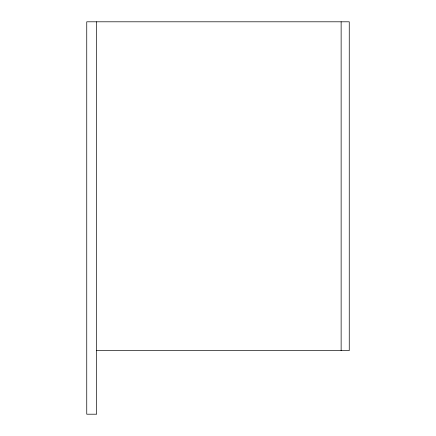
<?xml version="1.0" encoding="UTF-8"?>
<svg xmlns="http://www.w3.org/2000/svg" width="436" height="436" viewBox="0 0 436 436"><rect width="100%" height="100%" fill="white"/><g stroke="black" fill="none" stroke-linecap="round" stroke-linejoin="round"><path stroke-width="0.65" d="M96.672 350.604L349.252 350.604L349.252 21.8L86.748 21.8L86.748 414.2L96.672 414.2L96.672 21.8M341.132 21.8L341.132 350.604"/></g></svg>
